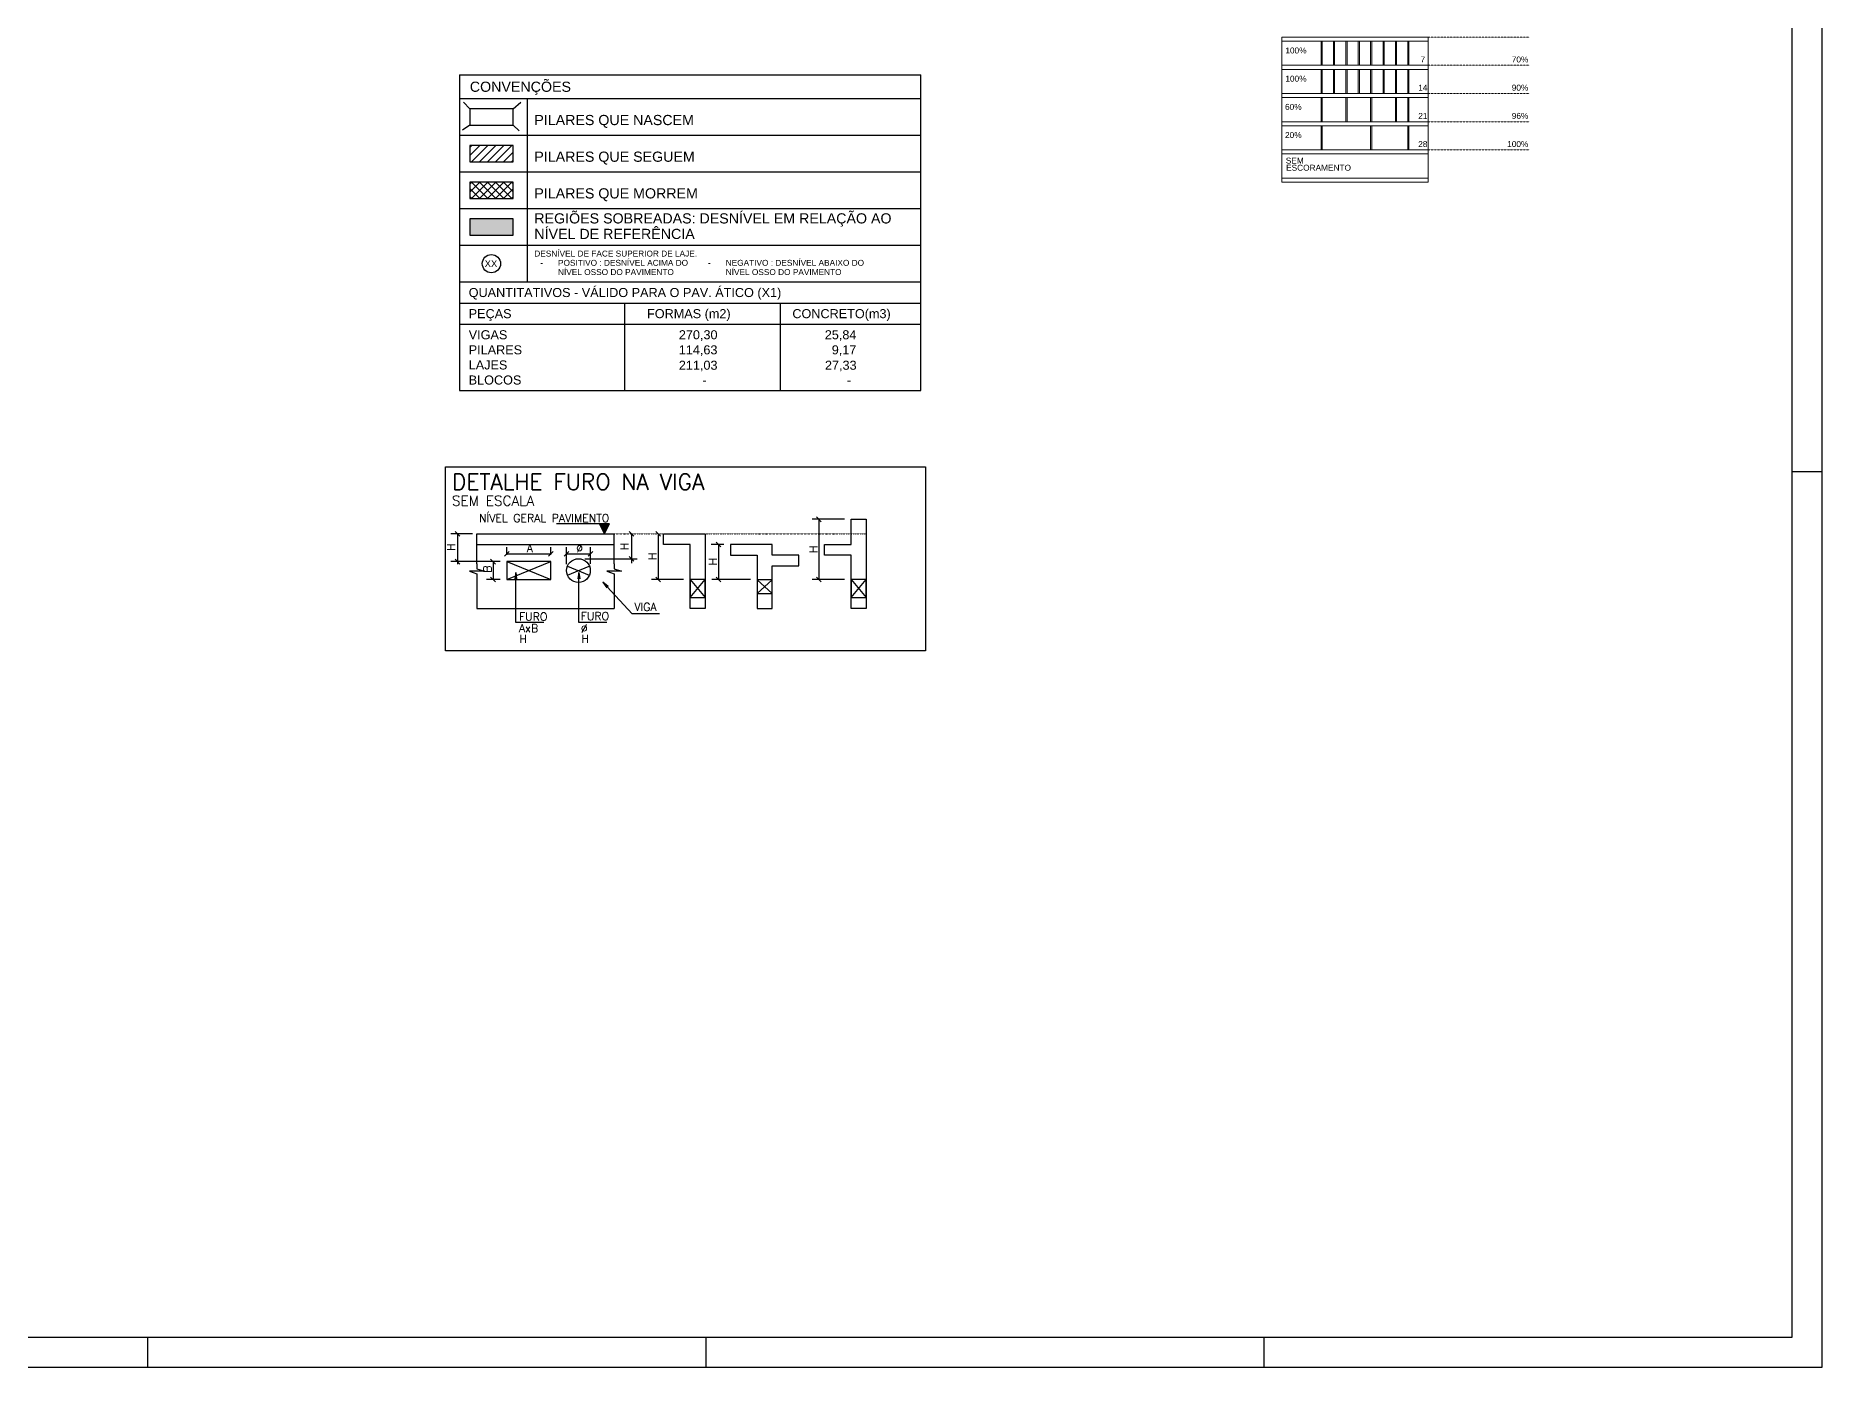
# Model space of a CAD drawing. Extents: x 37185 to 43130, y -8131 to -3926.
# Drawn here: x 40168 to 43130, y -8131 to -5924 of the extents above; entities that cross this region are included whole.
import ezdxf

# ---------------------------------------------------------------- set-up
doc = ezdxf.new("R2010")
doc.units = 0
doc.header["$MEASUREMENT"] = 0
for name, pattern in [('Dash', [0.5, 0.3, -0.2]), ('ESTILO_TQS_0001', [1, 0.7, -0.3]), ('ESTILO_TQS_0002', [0.4, 0.1, -0.3])]:
    doc.linetypes.add(name, pattern=pattern)
doc.layers.add('00VIEWPORT', color=255, linetype='CONTINUOUS', plot=False)
for name, color, linetype in [('119', 253, 'CONTINUOUS'), ('2', 2, 'CONTINUOUS'), ('21', 5, 'CONTINUOUS'), ('31', 6, 'CONTINUOUS'), ('34', 252, 'CONTINUOUS'), ('36', 253, 'CONTINUOUS'), ('37', 4, 'CONTINUOUS'), ('38', 190, 'CONTINUOUS'), ('39', 74, 'CONTINUOUS'), ('4', 2, 'CONTINUOUS'), ('40', 240, 'CONTINUOUS'), ('43', 3, 'CONTINUOUS'), ('53', 242, 'CONTINUOUS'), ('6', 3, 'CONTINUOUS'), ('75', 9, 'CONTINUOUS'), ('76', 3, 'CONTINUOUS')]:
    doc.layers.add(name, color=color, linetype=linetype)
for name, color, linetype, lineweight in [('WP_LINHAS 0_1PEN', 2, 'CONTINUOUS', 13), ('WP_LINHAS OCULTAS', 9, 'Dash', 13), ('WP_NOTAS', 2, 'CONTINUOUS', 9)]:
    doc.layers.add(name, color=color, linetype=linetype, lineweight=lineweight)
doc.styles.add('Arial', font='arial.ttf', dxfattribs={"height": 7.5})
doc.styles.add('Arial_4', font='arial.ttf', dxfattribs={"height": 16})
doc.styles.get("Standard").update_dxf_attribs({"font": 'ROMANS.SHX'})
doc.styles.add('TQS_ARIAL', font='arial.ttf')

# ---------------------------------------------------------------- blocks, each defined once
blk = doc.blocks.new('FOLHA A0 VIEWP')
at = {"layer": '00VIEWPORT', "linetype": 'Continuous'}
for p, q in [((43129.5, -8131.3), (43129.5, -3926.3)), ((43079.5, -8081.3), (43079.5, -3976.3)), ((43079.5, -6646.3), (43129.5, -6646.3)), ((37309.5, -8081.3), (43079.5, -8081.3)), ((40354.5, -8131.3), (40354.5, -8081.3)), ((41279.5, -8131.3), (41279.5, -8081.3)), ((42204.5, -8131.3), (42204.5, -8081.3)), ((37184.5, -8131.3), (43129.5, -8131.3))]:
    blk.add_line(p, q, dxfattribs=at)

msp = doc.modelspace()

# ---------------------------------------------------------------- hatches: boundary and pattern name
at = {"layer": '119', "linetype": 'Continuous'}
h = msp.add_hatch(color=256, dxfattribs=at)
h.dxf.hatch_style = 1
h.paths.add_polyline_path([(40887.96, -6254.68), (40887.96, -6227.64), (40959.53, -6227.64), (40959.53, -6254.68)])

# ---------------------------------------------------------------- linework, layer by layer
at = {"layer": '2', "linetype": 'Continuous'}
for p, q in [((40871.09, -5989.03), (40871.09, -6332.34)), ((40871.09, -5989.03), (41635.48, -5989.03)), ((41635.48, -6332.34), (41635.48, -5989.03)), ((40871.09, -6028.41), (41635.48, -6028.41)), ((40983.59, -6332.34), (40983.59, -6028.41)), ((40871.09, -6089.19), (41635.48, -6089.19)), ((40887.96, -6109.38), (40891.28, -6106.07)), ((40887.96, -6122.63), (40904.52, -6106.07)), ((40917.77, -6106.07), (40890.73, -6133.11)), ((40903.98, -6133.11), (40931.02, -6106.07)), ((40917.22, -6133.11), (40944.26, -6106.07)), ((40930.47, -6133.11), (40957.51, -6106.07)), ((40943.72, -6133.11), (40959.53, -6117.29)), ((40871.09, -6149.98), (41635.48, -6149.98)), ((40956.96, -6133.11), (40959.53, -6130.53)), ((40887.96, -6170.17), (40891.28, -6166.86)), ((40887.96, -6183.41), (40904.52, -6166.86)), ((40887.96, -6177.33), (40904.52, -6193.89)), ((40917.77, -6166.86), (40890.73, -6193.89)), ((40917.77, -6193.89), (40890.73, -6166.86)), ((40903.98, -6193.89), (40931.02, -6166.86)), ((40903.98, -6166.86), (40931.02, -6193.89)), ((40917.22, -6193.89), (40944.26, -6166.86)), ((40917.22, -6166.86), (40944.26, -6193.89)), ((40930.47, -6193.89), (40957.51, -6166.86)), ((40930.47, -6166.86), (40957.51, -6193.89)), ((40943.72, -6166.86), (40959.53, -6182.67)), ((40943.72, -6193.89), (40959.53, -6178.08)), ((40956.96, -6166.86), (40959.53, -6169.43)), ((40871.09, -6210.77), (41635.48, -6210.77)), ((40887.96, -6190.58), (40891.28, -6193.89)), ((40956.96, -6193.89), (40959.53, -6191.32)), ((40871.09, -6271.55), (41635.48, -6271.55)), ((40871.09, -6332.34), (41570.23, -6332.34)), ((40871.09, -6332.34), (41635.48, -6332.34)), ((40871.09, -6332.34), (40871.09, -6512.34)), ((41635.48, -6512.34), (41635.48, -6332.34)), ((40871.09, -6367.34), (41635.48, -6367.34)), ((41145.15, -6512.34), (41145.15, -6367.34)), ((41402.57, -6367.34), (41402.57, -6512.34)), ((40871.09, -6402.34), (41635.48, -6402.34)), ((40871.09, -6512.34), (41635.48, -6512.34))]:
    msp.add_line(p, q, dxfattribs=at)
at = {"layer": '34', "color": 4, "linetype": 'Continuous'}
msp.add_lwpolyline([(40887.96, -6254.68), (40959.53, -6254.68), (40959.53, -6227.64), (40887.96, -6227.64), (40887.96, -6254.68)], dxfattribs=at)
at = {"layer": '34', "linetype": 'Continuous'}
msp.add_circle((40923.75, -6301.95), 15.09, dxfattribs=at)
at = {"layer": '37', "linetype": 'Continuous'}
for p, q in [((40899.85, -6750.05), (41127.15, -6750.05)), ((40899.85, -6799.56), (40899.85, -6750.05)), ((41127.15, -6799.56), (41127.15, -6750.05)), ((40899.85, -6824.32), (40899.85, -6873.83)), ((41127.15, -6824.32), (41127.15, -6873.83)), ((40899.85, -6873.83), (41127.15, -6873.83))]:
    msp.add_line(p, q, dxfattribs=at)
at = {"layer": '37', "linetype": 'ESTILO_TQS_0001'}
msp.add_line((40899.85, -6767.73), (41127.15, -6767.73), dxfattribs=at)
at = {"layer": '37', "linetype": 'Continuous'}
for points in [[(41278.04, -6873.83), (41253.28, -6873.83), (41253.28, -6767.73), (41209.07, -6767.73), (41209.07, -6750.05), (41253.28, -6750.05), (41278.04, -6750.05), (41278.04, -6873.83)], [(41544.62, -6873.83), (41519.86, -6873.83), (41519.86, -6785.41), (41475.65, -6785.41), (41475.65, -6767.73), (41519.86, -6767.73), (41519.86, -6725.78), (41544.62, -6725.78), (41544.62, -6873.83)], [(41320.25, -6767.73), (41320.25, -6785.41), (41364.46, -6785.41), (41364.46, -6873.83), (41389.22, -6873.83), (41389.22, -6803.1), (41433.43, -6803.1), (41433.43, -6785.41), (41389.22, -6785.41), (41389.22, -6767.73), (41320.25, -6767.73)], [(40899.85, -6799.56), (40899.85, -6807.81), (40912.23, -6811.94), (40887.47, -6811.94), (40899.85, -6816.07), (40899.85, -6824.32)], [(41127.15, -6799.56), (41127.15, -6807.81), (41139.53, -6811.94), (41114.77, -6811.94), (41127.15, -6816.07), (41127.15, -6824.32)]]:
    msp.add_lwpolyline(points, dxfattribs=at)
at = {"layer": '38'}
msp.add_lwpolyline([(40887.96, -6072.32), (40959.53, -6072.32), (40959.53, -6045.28), (40887.96, -6045.28), (40887.96, -6072.32)], dxfattribs=at)
at = {"layer": '39'}
msp.add_lwpolyline([(40887.96, -6133.11), (40959.53, -6133.11), (40959.53, -6106.07), (40887.96, -6106.07), (40887.96, -6133.11)], dxfattribs=at)
at = {"layer": '40'}
msp.add_lwpolyline([(40887.96, -6193.89), (40959.53, -6193.89), (40959.53, -6166.86), (40887.96, -6166.86), (40887.96, -6193.89)], dxfattribs=at)
at = {"layer": '43', "linetype": 'Continuous'}
for p, q in [((41127.15, -6750.05), (41127.15, -6750.05)), ((40949.29, -6795.94), (40949.29, -6795.94)), ((40949.29, -6795.94), (40949.29, -6795.94)), ((41022.18, -6795.94), (41022.18, -6795.94)), ((40949.29, -6825.63), (40949.29, -6825.63)), ((40949.29, -6825.63), (40949.29, -6825.63)), ((41048.3, -6811.39), (41048.3, -6811.39)), ((41068.58, -6830.46), (41068.58, -6830.46)), ((41087.98, -6810.78), (41087.98, -6810.78))]:
    msp.add_line(p, q, dxfattribs=at)
at = {"layer": '53', "linetype": 'Continuous'}
for p, q in [((40949.29, -6825.63), (41022.18, -6795.94)), ((40949.29, -6795.94), (41022.18, -6825.63)), ((41049.74, -6803.37), (41086.02, -6818.15)), ((41049.74, -6818.19), (41086.02, -6803.42)), ((41253.28, -6855.32), (41278.04, -6825.63)), ((41253.28, -6825.63), (41278.04, -6855.32)), ((41364.46, -6848.73), (41389.22, -6826.2)), ((41364.46, -6826.2), (41389.22, -6848.73)), ((41519.86, -6855.32), (41544.62, -6825.63)), ((41519.86, -6825.63), (41544.62, -6855.32))]:
    msp.add_line(p, q, dxfattribs=at)
for points in [[(40949.29, -6795.94), (40949.29, -6825.63), (41022.18, -6825.63), (41022.18, -6795.94), (40949.29, -6795.94)], [(41253.28, -6825.63), (41253.28, -6855.32), (41278.04, -6855.32), (41278.04, -6825.63), (41253.28, -6825.63)], [(41364.46, -6826.2), (41364.46, -6848.73), (41389.22, -6848.73), (41389.22, -6826.2), (41364.46, -6826.2)], [(41519.86, -6825.63), (41519.86, -6855.32), (41544.62, -6855.32), (41544.62, -6825.63), (41519.86, -6825.63)]]:
    msp.add_lwpolyline(points, dxfattribs=at)
msp.add_circle((41067.94, -6810.78), 19.68, dxfattribs=at)
at = {"layer": '6', "linetype": 'Continuous'}
for p, q in [((40887.96, -6045.28), (40877.38, -6034.39)), ((40959.53, -6045.28), (40972.69, -6034.39)), ((40887.96, -6072.32), (40875.97, -6080.64)), ((40959.53, -6072.32), (40969.88, -6082.04))]:
    msp.add_line(p, q, dxfattribs=at)
at = {"layer": '75', "linetype": 'Continuous'}
for p, q in [((40892.61, -6750.05), (40856.47, -6750.05)), ((40863.62, -6746.14), (40871.43, -6753.95)), ((40867.52, -6750.05), (40867.52, -6800)), ((41119.53, -6733.47), (41031.66, -6733.47)), ((41111.24, -6750.05), (41102.95, -6733.47)), ((41103.69, -6734.95), (41118.79, -6734.95)), ((41104.42, -6736.42), (41118.05, -6736.42)), ((41105.16, -6737.9), (41117.31, -6737.9)), ((41105.9, -6739.38), (41116.57, -6739.38)), ((41106.64, -6740.86), (41115.83, -6740.86)), ((41107.38, -6742.34), (41115.09, -6742.34)), ((41108.12, -6743.82), (41114.35, -6743.82)), ((41108.86, -6745.3), (41113.61, -6745.3)), ((41109.6, -6746.77), (41112.87, -6746.77)), ((41110.34, -6748.25), (41112.13, -6748.25)), ((41111.24, -6750.05), (41119.53, -6733.47)), ((41151.89, -6746.14), (41159.71, -6753.95)), ((41155.8, -6750.05), (41155.8, -6798.47)), ((41196.1, -6746.14), (41203.92, -6753.95)), ((41200.01, -6750.05), (41200.01, -6825.63)), ((41508.81, -6725.78), (41455.54, -6725.78)), ((41462.68, -6721.88), (41470.5, -6729.69)), ((41466.59, -6725.78), (41466.59, -6825.63)), ((40945.38, -6786.81), (40953.2, -6778.99)), ((40949.29, -6784.88), (40949.29, -6771.85)), ((41018.28, -6786.81), (41026.09, -6778.99)), ((41022.18, -6784.88), (41022.18, -6771.85)), ((41044.4, -6786.81), (41052.21, -6778.99)), ((41048.3, -6800.34), (41048.3, -6771.85)), ((41084.07, -6786.81), (41091.89, -6778.99)), ((41087.98, -6799.73), (41087.98, -6771.85)), ((41309.2, -6767.73), (41288.09, -6767.73)), ((41296.23, -6763.82), (41304.05, -6771.64)), ((41300.14, -6767.73), (41300.14, -6825.63)), ((40938.24, -6795.94), (40856.47, -6795.94)), ((40863.62, -6792.03), (40871.43, -6799.84)), ((40938.24, -6795.94), (40915.33, -6795.94)), ((40922.47, -6792.03), (40930.29, -6799.84)), ((40926.38, -6795.94), (40926.38, -6825.63)), ((40949.29, -6782.9), (41022.18, -6782.9)), ((41048.3, -6782.9), (41087.98, -6782.9)), ((41078.35, -6791.12), (41165.57, -6791.12)), ((41151.89, -6787.21), (41159.71, -6795.02)), ((40938.24, -6825.63), (40915.33, -6825.63)), ((40922.47, -6821.72), (40930.29, -6829.53)), ((41242.23, -6825.63), (41188.96, -6825.63)), ((41196.1, -6821.72), (41203.92, -6829.53)), ((41353.41, -6825.63), (41289.09, -6825.63)), ((41296.23, -6821.72), (41304.05, -6829.53)), ((41508.81, -6825.63), (41455.54, -6825.63)), ((41462.68, -6821.72), (41470.5, -6829.53))]:
    msp.add_line(p, q, dxfattribs=at)
at = {"layer": '75', "linetype": 'ESTILO_TQS_0002'}
msp.add_line((41127.15, -6750.05), (41544.62, -6750.05), dxfattribs=at)
at = {"layer": '75', "linetype": 'Continuous'}
for points in [[(40847.63, -6638.65), (41643.41, -6638.65), (41643.41, -6943.61), (40847.63, -6943.61), (40847.63, -6638.65)], [(41010.7, -6896.55), (40964.04, -6896.55), (40964.04, -6813.73), (40965.48, -6824.69), (40964.04, -6813.73), (40962.6, -6824.69)], [(41115.25, -6896.55), (41068.58, -6896.55), (41068.58, -6813.73), (41070.02, -6824.69), (41068.58, -6813.73), (41067.14, -6824.69)], [(41202.43, -6882.43), (41156.96, -6882.43), (41108.49, -6830.03), (41116.99, -6837.1), (41108.49, -6830.03), (41114.87, -6839.06)]]:
    msp.add_lwpolyline(points, dxfattribs=at)
at = {"layer": 'WP_LINHAS 0_1PEN'}
for p, q in [((42233.75, -6166.87), (42233.75, -5926.47)), ((42233.75, -5926.47), (42476.58, -5926.47)), ((42233.75, -5933.15), (42476.58, -5933.15)), ((42299.25, -5973.22), (42299.25, -5933.15)), ((42300.92, -5973.22), (42300.92, -5933.15)), ((42319.7, -5973.22), (42319.7, -5933.15)), ((42321.37, -5973.22), (42321.37, -5933.15)), ((42340.15, -5973.22), (42340.15, -5933.15)), ((42341.82, -5973.22), (42341.82, -5933.15)), ((42360.59, -5973.22), (42360.59, -5933.15)), ((42362.26, -5973.22), (42362.26, -5933.15)), ((42381.04, -5973.22), (42381.04, -5933.15)), ((42382.71, -5973.22), (42382.71, -5933.15)), ((42401.49, -5973.22), (42401.49, -5933.15)), ((42403.15, -5973.22), (42403.15, -5933.15)), ((42421.93, -5973.22), (42421.93, -5933.15)), ((42423.6, -5973.22), (42423.6, -5933.15)), ((42442.38, -5973.22), (42442.38, -5933.15)), ((42444.05, -5973.22), (42444.05, -5933.15)), ((42476.58, -5926.47), (42476.58, -6166.87)), ((42233.75, -5973.22), (42476.58, -5973.22)), ((42233.75, -5979.89), (42476.58, -5979.89)), ((42299.25, -6019.96), (42299.25, -5979.89)), ((42300.92, -6019.96), (42300.92, -5979.89)), ((42319.7, -6019.96), (42319.7, -5979.89)), ((42321.37, -6019.96), (42321.37, -5979.89)), ((42340.15, -6019.96), (42340.15, -5979.89)), ((42341.82, -6019.96), (42341.82, -5979.89)), ((42360.59, -6019.96), (42360.59, -5979.89)), ((42362.26, -6019.96), (42362.26, -5979.89)), ((42381.04, -6019.96), (42381.04, -5979.89)), ((42382.71, -6019.96), (42382.71, -5979.89)), ((42401.49, -6019.96), (42401.49, -5979.89)), ((42403.15, -6019.96), (42403.15, -5979.89)), ((42421.93, -6019.96), (42421.93, -5979.89)), ((42423.6, -6019.96), (42423.6, -5979.89)), ((42442.38, -6019.96), (42442.38, -5979.89)), ((42444.05, -6019.96), (42444.05, -5979.89)), ((42233.75, -6019.96), (42476.58, -6019.96)), ((42233.75, -6026.64), (42476.58, -6026.64)), ((42299.25, -6066.71), (42299.25, -6026.64)), ((42300.92, -6066.71), (42300.92, -6026.64)), ((42340.15, -6066.71), (42340.15, -6026.64)), ((42341.82, -6066.71), (42341.82, -6026.64)), ((42381.04, -6066.71), (42381.04, -6026.64)), ((42382.71, -6066.71), (42382.71, -6026.64)), ((42421.93, -6066.71), (42421.93, -6026.64)), ((42423.6, -6066.71), (42423.6, -6026.64)), ((42442.38, -6066.71), (42442.38, -6026.64)), ((42444.05, -6066.71), (42444.05, -6026.64)), ((42233.75, -6066.71), (42476.58, -6066.71)), ((42233.75, -6073.38), (42476.58, -6073.38)), ((42299.25, -6113.45), (42299.25, -6073.38)), ((42300.92, -6113.45), (42300.92, -6073.38)), ((42381.04, -6113.45), (42381.04, -6073.38)), ((42382.71, -6113.45), (42382.71, -6073.38)), ((42442.38, -6113.45), (42442.38, -6073.38)), ((42444.05, -6113.45), (42444.05, -6073.38)), ((42233.75, -6113.45), (42476.58, -6113.45)), ((42233.75, -6120.13), (42476.58, -6120.13)), ((42233.75, -6160.19), (42476.58, -6160.19)), ((42476.58, -6166.87), (42233.75, -6166.87))]:
    msp.add_line(p, q, dxfattribs=at)
at = {"layer": 'WP_LINHAS OCULTAS'}
for p, q in [((42476.58, -5926.47), (42643.75, -5926.47)), ((42476.58, -5973.22), (42643.75, -5973.22)), ((42476.58, -6019.96), (42643.75, -6019.96)), ((42476.58, -6066.71), (42643.75, -6066.71)), ((42476.58, -6113.45), (42643.75, -6113.45))]:
    msp.add_line(p, q, dxfattribs=at)

# ---------------------------------------------------------------- block references
at = {"layer": '21'}
msp.add_blockref('FOLHA A0 VIEWP', (0, 0), dxfattribs=at)
msp.add_blockref('FOLHA A0 VIEWP', (0, 0), dxfattribs=at)

# ---------------------------------------------------------------- texts
at = {"layer": '2', "linetype": 'Continuous', "style": 'TQS_ARIAL'}
for s, height, p in [('PILARES QUE NASCEM', 16.875, (40994.84, -6072.32)), ('PILARES QUE SEGUEM', 16.875, (40994.84, -6133.11)), ('PILARES QUE MORREM', 16.875, (40994.84, -6193.89)), ('REGIÕES SOBREADAS: DESNÍVEL EM RELAÇÃO AO ', 16.875, (40994.84, -6235.36)), ('NÍVEL DE REFERÊNCIA', 16.875, (40994.84, -6261.12)), ('VIGAS', 15, (40886.09, -6427.34)), ('     270,30', 15, (41205.3, -6427.34)), ('25,84', 15, (41476.27, -6427.34)), ('PILARES', 15, (40886.09, -6452.34)), ('114,63', 15, (41234.31, -6452.34)), ('  9,17', 15, (41476.2, -6452.34)), ('LAJES', 15, (40886.09, -6477.34)), ('211,03', 15, (41234.38, -6477.84)), ('27,33', 15, (41476.58, -6477.84)), ('BLOCOS', 15, (40886.09, -6502.34)), ('          -', 15, (41215.1, -6502.34)), ('       -', 15, (41472.15, -6502.34))]:
    msp.add_text(s, height=height, dxfattribs=at).set_placement(p)
at = {"layer": '31', "linetype": 'Continuous', "style": 'TQS_ARIAL'}
for s, height, p in [('CONVENÇÕES', 16.875, (40887.96, -6017.16)), ('QUANTITATIVOS - VÁLIDO PARA O PAV. ÁTICO (X1)', 15, (40886.09, -6357.34))]:
    msp.add_text(s, height=height, dxfattribs=at).set_placement(p)
at = {"layer": '34', "linetype": 'Continuous', "style": 'TQS_ARIAL'}
msp.add_text('XX', height=11.25, dxfattribs=at).set_placement((40912.5, -6307.57))
at = {"layer": '36', "linetype": 'Continuous'}
msp.add_text('SEM ESCALA', height=16.579, dxfattribs=at).set_placement((40858.33, -6703.26))
at = {"layer": '4', "color": 3, "linetype": 'Continuous', "style": 'TQS_ARIAL'}
for s, p in [('PEÇAS', (40886.09, -6392.34)), ('FORMAS (m2)', (41181.73, -6392.34)), ('CONCRETO(m3)', (41422.57, -6392.34))]:
    msp.add_text(s, height=15, dxfattribs=at).set_placement(p)
at = {"layer": '75', "linetype": 'Continuous'}
for s, height, p in [('NÍVEL GERAL PAVIMENTO', 13.2631, (40903.13, -6730.38)), ('A', 13.26, (40982.2, -6780.25)), ('%%c', 13.263, (41064.17, -6780.39)), ('VIGA', 13.263, (41160.61, -6877.66)), ('FURO', 13.263, (40969.4, -6893.73)), ('FURO', 13.263, (41071.72, -6892.84)), ('AxB', 13.263, (40969.43, -6912.95)), ('H', 13.26, (40970.04, -6930.57)), ('%%c', 13.263, (41071.88, -6913.36)), ('H', 13.26, (41072.73, -6930.23))]:
    msp.add_text(s, height=height, dxfattribs=at).set_placement(p)
for s, p in [('H', (40863.56, -6778.06)), ('H', (41150.96, -6777.02)), ('H', (41463.94, -6781.87)), ('B', (40923.73, -6814.32)), ('H', (41197.11, -6793.36)), ('H', (41297.49, -6802.12))]:
    msp.add_text(s, height=13.26, rotation=90, dxfattribs=at).set_placement(p)
at = {"layer": '76', "linetype": 'Continuous'}
msp.add_text('DETALHE FURO NA VIGA', height=26.5261, dxfattribs=at).set_placement((40858.38, -6676.78))
at = {"layer": 'WP_NOTAS', "line_spacing_factor": 0.938532}
for s, insert, char_height, width, attachment_point, style in [('100%', (42239.64, -5943.71), 9.835, 41.88, 1, 'Arial'), (' 7', (42459.88, -5958.63), 9.835, 13.68, 1, 'Arial'), ('70%', (42642.41, -5958.63), 9.835, 32.76, 3, 'Arial'), ('100%', (42239.64, -5990.46), 9.835, 41.88, 1, 'Arial'), ('14', (42459.88, -6005.37), 9.835, 18.24, 1, 'Arial'), ('90%', (42642.41, -6005.37), 9.835, 32.76, 3, 'Arial'), ('60%', (42239.11, -6037.2), 9.835, 32.76, 1, 'Arial'), ('21', (42459.88, -6052.12), 9.835, 18.24, 1, 'Arial'), ('96%', (42642.41, -6052.12), 9.835, 32.76, 3, 'Arial'), ('20%', (42239.11, -6083.94), 9.835, 32.76, 1, 'Arial'), ('28', (42459.88, -6098.86), 9.835, 18.24, 1, 'Arial'), ('100%', (42642.41, -6098.86), 9.835, 41.88, 3, 'Arial'), ('SEM', (42240.37, -6126.2), 9.835, 35.4, 1, 'Arial'), ('ESCORAMENTO', (42240.87, -6138.06), 9.8353, 127.92, 1, 'Arial'), ('DESNÍVEL DE FACE SUPERIOR DE LAJE.\\P\\pxi-3,l4,t4;-^IPOSITIVO : DESNÍVEL ACIMA DO NÍVEL OSSO DO PAVIMENTO', (40994.84, -6280.34), 9.8166, 282.6032, 1, 'Arial_4'), ('\\pxi-3,l4,t4;\\P-^INEGATIVO : DESNÍVEL ABAIXO DO NÍVEL OSSO DO PAVIMENTO', (41272.79, -6280.34), 9.8166, 297.3552, 1, 'Arial_4')]:
    msp.add_mtext(s, dxfattribs=dict(at, insert=insert, char_height=char_height, width=width, attachment_point=attachment_point, style=style))

doc.saveas('drawing.dxf')
